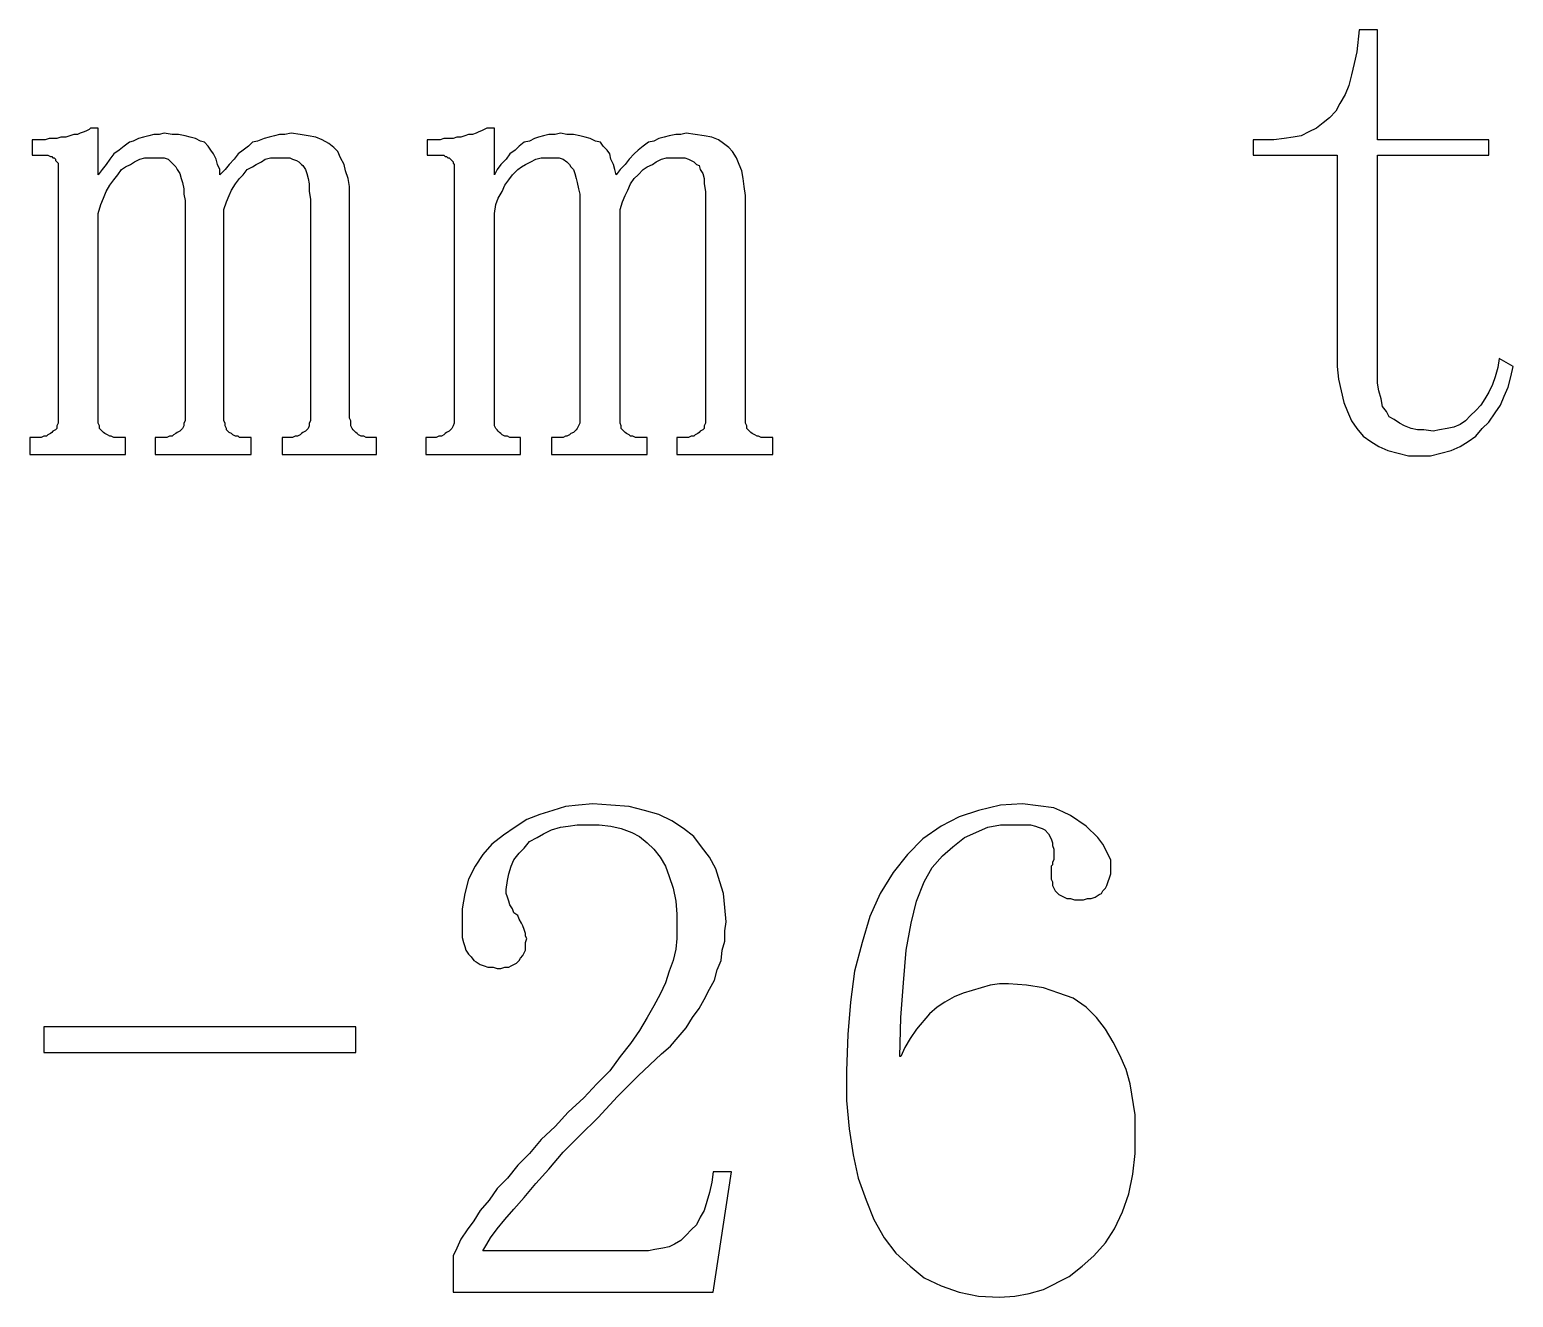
# Model space of a CAD drawing. Extents: x -171 to 209, y -140 to 140.
# Drawn here: x -99.7 to -88.24, y -108.62 to -98.83 of the extents above; entities that cross this region are included whole.
import ezdxf

# ---------------------------------------------------------------- set-up
doc = ezdxf.new("R2010")
doc.units = 0
doc.header["$MEASUREMENT"] = 0
doc.layers.get('0').update_dxf_attribs({"linetype": 'CONTINUOUS'})

msp = doc.modelspace()

# ---------------------------------------------------------------- linework, layer by layer
for points in [[(-89.29, -101.48), (-89.29, -101.4), (-89.29, -101.4), (-89.29, -99.8), (-89.29, -99.8), (-88.43, -99.8), (-88.43, -99.8), (-88.43, -99.68), (-88.43, -99.68), (-89.29, -99.68), (-89.29, -99.68), (-89.29, -98.83), (-89.29, -98.83), (-89.43, -98.83), (-89.43, -98.83), (-89.45, -99), (-89.45, -99), (-89.47, -99.09), (-89.47, -99.09), (-89.49, -99.18), (-89.49, -99.18), (-89.51, -99.26), (-89.51, -99.26), (-89.54, -99.33), (-89.54, -99.33), (-89.58, -99.4), (-89.58, -99.4), (-89.61, -99.46), (-89.61, -99.46), (-89.66, -99.51), (-89.66, -99.51), (-89.71, -99.55), (-89.71, -99.55), (-89.76, -99.59), (-89.76, -99.59), (-89.82, -99.62), (-89.82, -99.62), (-89.88, -99.65), (-89.88, -99.65), (-89.94, -99.66), (-89.94, -99.66), (-90.01, -99.67), (-90.01, -99.67), (-90.09, -99.68), (-90.09, -99.68), (-90.25, -99.68), (-90.25, -99.68), (-90.25, -99.8), (-90.25, -99.8), (-89.6, -99.8), (-89.6, -99.8), (-89.6, -101.32), (-89.6, -101.32), (-89.6, -101.43), (-89.6, -101.43), (-89.59, -101.53), (-89.59, -101.53), (-89.57, -101.62), (-89.57, -101.62), (-89.55, -101.71), (-89.55, -101.71), (-89.52, -101.78), (-89.52, -101.78), (-89.49, -101.85), (-89.49, -101.85), (-89.45, -101.91), (-89.45, -101.91), (-89.4, -101.97), (-89.4, -101.97), (-89.34, -102.01), (-89.34, -102.01), (-89.28, -102.05), (-89.28, -102.05), (-89.21, -102.08), (-89.21, -102.08), (-89.13, -102.1), (-89.13, -102.1), (-89.05, -102.12), (-89.05, -102.12), (-88.96, -102.12), (-88.96, -102.12), (-88.88, -102.12), (-88.88, -102.12), (-88.8, -102.1), (-88.8, -102.1), (-88.72, -102.08), (-88.72, -102.08), (-88.65, -102.05), (-88.65, -102.05), (-88.59, -102.01), (-88.59, -102.01), (-88.53, -101.97), (-88.53, -101.97), (-88.48, -101.91), (-88.48, -101.91), (-88.43, -101.86), (-88.43, -101.86), (-88.38, -101.79), (-88.38, -101.79), (-88.34, -101.73), (-88.34, -101.73), (-88.31, -101.66), (-88.31, -101.66), (-88.28, -101.59), (-88.28, -101.59), (-88.26, -101.51), (-88.26, -101.51), (-88.24, -101.43), (-88.24, -101.43), (-88.35, -101.37), (-88.35, -101.37), (-88.36, -101.44), (-88.36, -101.44), (-88.38, -101.51), (-88.38, -101.51), (-88.4, -101.57), (-88.4, -101.57), (-88.43, -101.63), (-88.43, -101.63), (-88.46, -101.68), (-88.46, -101.68), (-88.49, -101.73), (-88.49, -101.73), (-88.53, -101.77), (-88.53, -101.77), (-88.57, -101.81), (-88.57, -101.81), (-88.61, -101.85), (-88.61, -101.85), (-88.65, -101.88), (-88.65, -101.88), (-88.7, -101.9), (-88.7, -101.9), (-88.75, -101.91), (-88.75, -101.91), (-88.81, -101.92), (-88.81, -101.92), (-88.86, -101.93), (-88.86, -101.93), (-88.93, -101.92), (-88.93, -101.92), (-88.98, -101.92), (-88.98, -101.92), (-89.03, -101.91), (-89.03, -101.91), (-89.08, -101.89), (-89.08, -101.89), (-89.12, -101.87), (-89.12, -101.87), (-89.16, -101.84), (-89.16, -101.84), (-89.2, -101.82), (-89.2, -101.82), (-89.22, -101.78), (-89.22, -101.78), (-89.25, -101.74), (-89.25, -101.74), (-89.26, -101.68), (-89.26, -101.68), (-89.28, -101.62), (-89.28, -101.62), (-89.29, -101.56), (-89.29, -101.56), (-89.29, -101.48)], [(-99.58, -99.68), (-99.61, -99.68), (-99.61, -99.68), (-99.68, -99.68), (-99.68, -99.68), (-99.68, -99.8), (-99.68, -99.8), (-99.59, -99.8), (-99.59, -99.8), (-99.57, -99.8), (-99.57, -99.8), (-99.56, -99.8), (-99.56, -99.8), (-99.54, -99.81), (-99.54, -99.81), (-99.53, -99.81), (-99.53, -99.81), (-99.52, -99.82), (-99.52, -99.82), (-99.51, -99.82), (-99.51, -99.82), (-99.5, -99.83), (-99.5, -99.83), (-99.5, -99.84), (-99.5, -99.84), (-99.49, -99.85), (-99.49, -99.85), (-99.48, -99.86), (-99.48, -99.86), (-99.48, -99.87), (-99.48, -99.87), (-99.48, -99.89), (-99.48, -99.89), (-99.48, -99.91), (-99.48, -99.91), (-99.48, -99.93), (-99.48, -99.93), (-99.48, -101.83), (-99.48, -101.83), (-99.48, -101.85), (-99.48, -101.85), (-99.48, -101.87), (-99.48, -101.87), (-99.49, -101.89), (-99.49, -101.89), (-99.49, -101.91), (-99.49, -101.91), (-99.5, -101.92), (-99.5, -101.92), (-99.52, -101.93), (-99.52, -101.93), (-99.53, -101.94), (-99.53, -101.94), (-99.54, -101.95), (-99.54, -101.95), (-99.56, -101.96), (-99.56, -101.96), (-99.57, -101.97), (-99.57, -101.97), (-99.59, -101.97), (-99.59, -101.97), (-99.61, -101.98), (-99.61, -101.98), (-99.63, -101.98), (-99.63, -101.98), (-99.66, -101.98), (-99.66, -101.98), (-99.7, -101.98), (-99.7, -101.98), (-99.7, -102.11), (-99.7, -102.11), (-98.96, -102.11), (-98.96, -102.11), (-98.96, -101.98), (-98.96, -101.98), (-99, -101.98), (-99, -101.98), (-99.03, -101.98), (-99.03, -101.98), (-99.05, -101.98), (-99.05, -101.98), (-99.07, -101.97), (-99.07, -101.97), (-99.08, -101.97), (-99.08, -101.97), (-99.1, -101.96), (-99.1, -101.96), (-99.12, -101.95), (-99.12, -101.95), (-99.13, -101.94), (-99.13, -101.94), (-99.14, -101.93), (-99.14, -101.93), (-99.15, -101.92), (-99.15, -101.92), (-99.16, -101.91), (-99.16, -101.91), (-99.16, -101.89), (-99.16, -101.89), (-99.17, -101.87), (-99.17, -101.87), (-99.17, -101.85), (-99.17, -101.85), (-99.17, -101.83), (-99.17, -101.83), (-99.17, -100.25), (-99.17, -100.25), (-99.15, -100.18), (-99.15, -100.18), (-99.13, -100.13), (-99.13, -100.13), (-99.11, -100.08), (-99.11, -100.08), (-99.08, -100.03), (-99.08, -100.03), (-99.05, -99.99), (-99.05, -99.99), (-99.02, -99.95), (-99.02, -99.95), (-98.99, -99.91), (-98.99, -99.91), (-98.96, -99.89), (-98.96, -99.89), (-98.92, -99.87), (-98.92, -99.87), (-98.89, -99.85), (-98.89, -99.85), (-98.85, -99.83), (-98.85, -99.83), (-98.81, -99.82), (-98.81, -99.82), (-98.77, -99.82), (-98.77, -99.82), (-98.73, -99.82), (-98.73, -99.82), (-98.69, -99.82), (-98.69, -99.82), (-98.66, -99.82), (-98.66, -99.82), (-98.63, -99.83), (-98.63, -99.83), (-98.61, -99.85), (-98.61, -99.85), (-98.59, -99.87), (-98.59, -99.87), (-98.57, -99.89), (-98.57, -99.89), (-98.56, -99.91), (-98.56, -99.91), (-98.54, -99.94), (-98.54, -99.94), (-98.53, -99.98), (-98.53, -99.98), (-98.52, -100.01), (-98.52, -100.01), (-98.51, -100.06), (-98.51, -100.06), (-98.51, -100.1), (-98.51, -100.1), (-98.5, -100.15), (-98.5, -100.15), (-98.5, -100.2), (-98.5, -100.2), (-98.5, -101.83), (-98.5, -101.83), (-98.5, -101.85), (-98.5, -101.85), (-98.51, -101.87), (-98.51, -101.87), (-98.51, -101.89), (-98.51, -101.89), (-98.52, -101.91), (-98.52, -101.91), (-98.53, -101.92), (-98.53, -101.92), (-98.54, -101.93), (-98.54, -101.93), (-98.56, -101.94), (-98.56, -101.94), (-98.57, -101.95), (-98.57, -101.95), (-98.59, -101.96), (-98.59, -101.96), (-98.6, -101.97), (-98.6, -101.97), (-98.62, -101.97), (-98.62, -101.97), (-98.64, -101.98), (-98.64, -101.98), (-98.66, -101.98), (-98.66, -101.98), (-98.68, -101.98), (-98.68, -101.98), (-98.73, -101.98), (-98.73, -101.98), (-98.73, -102.11), (-98.73, -102.11), (-97.99, -102.11), (-97.99, -102.11), (-97.99, -101.98), (-97.99, -101.98), (-98.03, -101.98), (-98.03, -101.98), (-98.05, -101.98), (-98.05, -101.98), (-98.08, -101.98), (-98.08, -101.98), (-98.09, -101.97), (-98.09, -101.97), (-98.11, -101.97), (-98.11, -101.97), (-98.13, -101.96), (-98.13, -101.96), (-98.14, -101.95), (-98.14, -101.95), (-98.16, -101.94), (-98.16, -101.94), (-98.17, -101.93), (-98.17, -101.93), (-98.18, -101.92), (-98.18, -101.92), (-98.18, -101.91), (-98.18, -101.91), (-98.19, -101.89), (-98.19, -101.89), (-98.19, -101.87), (-98.19, -101.87), (-98.2, -101.85), (-98.2, -101.85), (-98.2, -101.83), (-98.2, -101.83), (-98.2, -100.22), (-98.2, -100.22), (-98.18, -100.16), (-98.18, -100.16), (-98.16, -100.11), (-98.16, -100.11), (-98.14, -100.07), (-98.14, -100.07), (-98.11, -100.02), (-98.11, -100.02), (-98.08, -99.98), (-98.08, -99.98), (-98.05, -99.95), (-98.05, -99.95), (-98.02, -99.91), (-98.02, -99.91), (-97.98, -99.89), (-97.98, -99.89), (-97.95, -99.87), (-97.95, -99.87), (-97.91, -99.85), (-97.91, -99.85), (-97.88, -99.83), (-97.88, -99.83), (-97.84, -99.82), (-97.84, -99.82), (-97.8, -99.82), (-97.8, -99.82), (-97.75, -99.82), (-97.75, -99.82), (-97.72, -99.82), (-97.72, -99.82), (-97.69, -99.82), (-97.69, -99.82), (-97.67, -99.83), (-97.67, -99.83), (-97.64, -99.84), (-97.64, -99.84), (-97.62, -99.85), (-97.62, -99.85), (-97.6, -99.87), (-97.6, -99.87), (-97.59, -99.88), (-97.59, -99.88), (-97.57, -99.91), (-97.57, -99.91), (-97.56, -99.94), (-97.56, -99.94), (-97.55, -99.98), (-97.55, -99.98), (-97.54, -100.02), (-97.54, -100.02), (-97.54, -100.08), (-97.54, -100.08), (-97.53, -100.14), (-97.53, -100.14), (-97.53, -100.2), (-97.53, -100.2), (-97.53, -101.83), (-97.53, -101.83), (-97.53, -101.85), (-97.53, -101.85), (-97.54, -101.87), (-97.54, -101.87), (-97.54, -101.89), (-97.54, -101.89), (-97.55, -101.91), (-97.55, -101.91), (-97.56, -101.92), (-97.56, -101.92), (-97.57, -101.93), (-97.57, -101.93), (-97.59, -101.94), (-97.59, -101.94), (-97.6, -101.95), (-97.6, -101.95), (-97.61, -101.96), (-97.61, -101.96), (-97.63, -101.97), (-97.63, -101.97), (-97.65, -101.97), (-97.65, -101.97), (-97.67, -101.98), (-97.67, -101.98), (-97.69, -101.98), (-97.69, -101.98), (-97.71, -101.98), (-97.71, -101.98), (-97.75, -101.98), (-97.75, -101.98), (-97.75, -102.11), (-97.75, -102.11), (-97.02, -102.11), (-97.02, -102.11), (-97.02, -101.98), (-97.02, -101.98), (-97.06, -101.98), (-97.06, -101.98), (-97.08, -101.98), (-97.08, -101.98), (-97.1, -101.98), (-97.1, -101.98), (-97.12, -101.97), (-97.12, -101.97), (-97.14, -101.97), (-97.14, -101.97), (-97.16, -101.96), (-97.16, -101.96), (-97.17, -101.95), (-97.17, -101.95), (-97.18, -101.94), (-97.18, -101.94), (-97.19, -101.93), (-97.19, -101.93), (-97.2, -101.92), (-97.2, -101.92), (-97.21, -101.91), (-97.21, -101.91), (-97.22, -101.89), (-97.22, -101.89), (-97.22, -101.87), (-97.22, -101.87), (-97.22, -101.85), (-97.22, -101.85), (-97.23, -101.83), (-97.23, -101.83), (-97.23, -100.18), (-97.23, -100.18), (-97.23, -100.11), (-97.23, -100.11), (-97.23, -100.04), (-97.23, -100.04), (-97.24, -99.98), (-97.24, -99.98), (-97.26, -99.92), (-97.26, -99.92), (-97.27, -99.87), (-97.27, -99.87), (-97.3, -99.82), (-97.3, -99.82), (-97.32, -99.77), (-97.32, -99.77), (-97.35, -99.74), (-97.35, -99.74), (-97.39, -99.71), (-97.39, -99.71), (-97.44, -99.68), (-97.44, -99.68), (-97.49, -99.66), (-97.49, -99.66), (-97.55, -99.65), (-97.55, -99.65), (-97.61, -99.64), (-97.61, -99.64), (-97.68, -99.63), (-97.68, -99.63), (-97.73, -99.64), (-97.73, -99.64), (-97.77, -99.64), (-97.77, -99.64), (-97.81, -99.65), (-97.81, -99.65), (-97.85, -99.66), (-97.85, -99.66), (-97.89, -99.67), (-97.89, -99.67), (-97.94, -99.69), (-97.94, -99.69), (-97.98, -99.7), (-97.98, -99.7), (-98.01, -99.73), (-98.01, -99.73), (-98.05, -99.76), (-98.05, -99.76), (-98.09, -99.79), (-98.09, -99.79), (-98.12, -99.83), (-98.12, -99.83), (-98.16, -99.87), (-98.16, -99.87), (-98.19, -99.91), (-98.19, -99.91), (-98.23, -99.95), (-98.23, -99.95), (-98.23, -99.91), (-98.23, -99.91), (-98.25, -99.87), (-98.25, -99.87), (-98.26, -99.83), (-98.26, -99.83), (-98.28, -99.79), (-98.28, -99.79), (-98.3, -99.76), (-98.3, -99.76), (-98.32, -99.73), (-98.32, -99.73), (-98.35, -99.7), (-98.35, -99.7), (-98.38, -99.69), (-98.38, -99.69), (-98.42, -99.67), (-98.42, -99.67), (-98.46, -99.66), (-98.46, -99.66), (-98.5, -99.65), (-98.5, -99.65), (-98.55, -99.64), (-98.55, -99.64), (-98.6, -99.64), (-98.6, -99.64), (-98.66, -99.63), (-98.66, -99.63), (-98.7, -99.64), (-98.7, -99.64), (-98.74, -99.64), (-98.74, -99.64), (-98.78, -99.65), (-98.78, -99.65), (-98.82, -99.66), (-98.82, -99.66), (-98.86, -99.67), (-98.86, -99.67), (-98.9, -99.69), (-98.9, -99.69), (-98.93, -99.7), (-98.93, -99.7), (-98.97, -99.73), (-98.97, -99.73), (-99.01, -99.76), (-99.01, -99.76), (-99.05, -99.79), (-99.05, -99.79), (-99.08, -99.83), (-99.08, -99.83), (-99.11, -99.87), (-99.11, -99.87), (-99.14, -99.91), (-99.14, -99.91), (-99.17, -99.95), (-99.17, -99.95), (-99.17, -99.59), (-99.17, -99.59), (-99.23, -99.59), (-99.23, -99.59), (-99.24, -99.6), (-99.24, -99.6), (-99.26, -99.61), (-99.26, -99.61), (-99.28, -99.62), (-99.28, -99.62), (-99.31, -99.63), (-99.31, -99.63), (-99.33, -99.64), (-99.33, -99.64), (-99.36, -99.64), (-99.36, -99.64), (-99.39, -99.65), (-99.39, -99.65), (-99.42, -99.66), (-99.42, -99.66), (-99.46, -99.66), (-99.46, -99.66), (-99.49, -99.67), (-99.49, -99.67), (-99.52, -99.67), (-99.52, -99.67), (-99.55, -99.67), (-99.55, -99.67), (-99.58, -99.68)], [(-96.53, -99.68), (-96.56, -99.68), (-96.56, -99.68), (-96.63, -99.68), (-96.63, -99.68), (-96.63, -99.8), (-96.63, -99.8), (-96.53, -99.8), (-96.53, -99.8), (-96.52, -99.8), (-96.52, -99.8), (-96.5, -99.8), (-96.5, -99.8), (-96.49, -99.81), (-96.49, -99.81), (-96.48, -99.81), (-96.48, -99.81), (-96.47, -99.82), (-96.47, -99.82), (-96.46, -99.82), (-96.46, -99.82), (-96.45, -99.83), (-96.45, -99.83), (-96.44, -99.84), (-96.44, -99.84), (-96.43, -99.85), (-96.43, -99.85), (-96.43, -99.86), (-96.43, -99.86), (-96.42, -99.87), (-96.42, -99.87), (-96.42, -99.89), (-96.42, -99.89), (-96.42, -99.91), (-96.42, -99.91), (-96.42, -99.93), (-96.42, -99.93), (-96.42, -101.83), (-96.42, -101.83), (-96.42, -101.85), (-96.42, -101.85), (-96.42, -101.87), (-96.42, -101.87), (-96.43, -101.89), (-96.43, -101.89), (-96.44, -101.91), (-96.44, -101.91), (-96.45, -101.92), (-96.45, -101.92), (-96.46, -101.93), (-96.46, -101.93), (-96.48, -101.94), (-96.48, -101.94), (-96.49, -101.95), (-96.49, -101.95), (-96.5, -101.96), (-96.5, -101.96), (-96.52, -101.97), (-96.52, -101.97), (-96.54, -101.97), (-96.54, -101.97), (-96.56, -101.98), (-96.56, -101.98), (-96.58, -101.98), (-96.58, -101.98), (-96.6, -101.98), (-96.6, -101.98), (-96.64, -101.98), (-96.64, -101.98), (-96.64, -102.11), (-96.64, -102.11), (-95.91, -102.11), (-95.91, -102.11), (-95.91, -101.98), (-95.91, -101.98), (-95.95, -101.98), (-95.95, -101.98), (-95.97, -101.98), (-95.97, -101.98), (-95.99, -101.98), (-95.99, -101.98), (-96.01, -101.97), (-96.01, -101.97), (-96.03, -101.97), (-96.03, -101.97), (-96.05, -101.96), (-96.05, -101.96), (-96.06, -101.95), (-96.06, -101.95), (-96.07, -101.94), (-96.07, -101.94), (-96.08, -101.93), (-96.08, -101.93), (-96.09, -101.92), (-96.09, -101.92), (-96.1, -101.91), (-96.1, -101.91), (-96.11, -101.89), (-96.11, -101.89), (-96.11, -101.87), (-96.11, -101.87), (-96.11, -101.85), (-96.11, -101.85), (-96.11, -101.83), (-96.11, -101.83), (-96.11, -100.25), (-96.11, -100.25), (-96.1, -100.18), (-96.1, -100.18), (-96.08, -100.13), (-96.08, -100.13), (-96.05, -100.08), (-96.05, -100.08), (-96.03, -100.03), (-96.03, -100.03), (-96, -99.99), (-96, -99.99), (-95.97, -99.95), (-95.97, -99.95), (-95.93, -99.91), (-95.93, -99.91), (-95.9, -99.89), (-95.9, -99.89), (-95.87, -99.87), (-95.87, -99.87), (-95.83, -99.85), (-95.83, -99.85), (-95.79, -99.83), (-95.79, -99.83), (-95.75, -99.82), (-95.75, -99.82), (-95.71, -99.82), (-95.71, -99.82), (-95.67, -99.82), (-95.67, -99.82), (-95.64, -99.82), (-95.64, -99.82), (-95.61, -99.82), (-95.61, -99.82), (-95.58, -99.83), (-95.58, -99.83), (-95.55, -99.85), (-95.55, -99.85), (-95.53, -99.87), (-95.53, -99.87), (-95.52, -99.89), (-95.52, -99.89), (-95.5, -99.91), (-95.5, -99.91), (-95.49, -99.94), (-95.49, -99.94), (-95.48, -99.98), (-95.48, -99.98), (-95.47, -100.01), (-95.47, -100.01), (-95.46, -100.06), (-95.46, -100.06), (-95.45, -100.1), (-95.45, -100.1), (-95.45, -100.15), (-95.45, -100.15), (-95.45, -100.2), (-95.45, -100.2), (-95.45, -101.83), (-95.45, -101.83), (-95.45, -101.85), (-95.45, -101.85), (-95.45, -101.87), (-95.45, -101.87), (-95.46, -101.89), (-95.46, -101.89), (-95.47, -101.91), (-95.47, -101.91), (-95.48, -101.92), (-95.48, -101.92), (-95.49, -101.93), (-95.49, -101.93), (-95.5, -101.94), (-95.5, -101.94), (-95.52, -101.95), (-95.52, -101.95), (-95.53, -101.96), (-95.53, -101.96), (-95.55, -101.97), (-95.55, -101.97), (-95.56, -101.97), (-95.56, -101.97), (-95.58, -101.98), (-95.58, -101.98), (-95.61, -101.98), (-95.61, -101.98), (-95.63, -101.98), (-95.63, -101.98), (-95.67, -101.98), (-95.67, -101.98), (-95.67, -102.11), (-95.67, -102.11), (-94.93, -102.11), (-94.93, -102.11), (-94.93, -101.98), (-94.93, -101.98), (-94.98, -101.98), (-94.98, -101.98), (-95, -101.98), (-95, -101.98), (-95.02, -101.98), (-95.02, -101.98), (-95.04, -101.97), (-95.04, -101.97), (-95.06, -101.97), (-95.06, -101.97), (-95.07, -101.96), (-95.07, -101.96), (-95.09, -101.95), (-95.09, -101.95), (-95.1, -101.94), (-95.1, -101.94), (-95.11, -101.93), (-95.11, -101.93), (-95.12, -101.92), (-95.12, -101.92), (-95.13, -101.91), (-95.13, -101.91), (-95.13, -101.89), (-95.13, -101.89), (-95.14, -101.87), (-95.14, -101.87), (-95.14, -101.85), (-95.14, -101.85), (-95.14, -101.83), (-95.14, -101.83), (-95.14, -100.22), (-95.14, -100.22), (-95.12, -100.16), (-95.12, -100.16), (-95.1, -100.11), (-95.1, -100.11), (-95.08, -100.07), (-95.08, -100.07), (-95.06, -100.02), (-95.06, -100.02), (-95.03, -99.98), (-95.03, -99.98), (-95, -99.95), (-95, -99.95), (-94.96, -99.91), (-94.96, -99.91), (-94.93, -99.89), (-94.93, -99.89), (-94.89, -99.87), (-94.89, -99.87), (-94.86, -99.85), (-94.86, -99.85), (-94.82, -99.83), (-94.82, -99.83), (-94.78, -99.82), (-94.78, -99.82), (-94.74, -99.82), (-94.74, -99.82), (-94.7, -99.82), (-94.7, -99.82), (-94.67, -99.82), (-94.67, -99.82), (-94.64, -99.82), (-94.64, -99.82), (-94.61, -99.83), (-94.61, -99.83), (-94.59, -99.84), (-94.59, -99.84), (-94.57, -99.85), (-94.57, -99.85), (-94.55, -99.87), (-94.55, -99.87), (-94.53, -99.88), (-94.53, -99.88), (-94.52, -99.91), (-94.52, -99.91), (-94.5, -99.94), (-94.5, -99.94), (-94.49, -99.98), (-94.49, -99.98), (-94.49, -100.02), (-94.49, -100.02), (-94.48, -100.08), (-94.48, -100.08), (-94.48, -100.14), (-94.48, -100.14), (-94.48, -100.2), (-94.48, -100.2), (-94.48, -101.83), (-94.48, -101.83), (-94.48, -101.85), (-94.48, -101.85), (-94.48, -101.87), (-94.48, -101.87), (-94.49, -101.89), (-94.49, -101.89), (-94.49, -101.91), (-94.49, -101.91), (-94.5, -101.92), (-94.5, -101.92), (-94.52, -101.93), (-94.52, -101.93), (-94.53, -101.94), (-94.53, -101.94), (-94.54, -101.95), (-94.54, -101.95), (-94.56, -101.96), (-94.56, -101.96), (-94.57, -101.97), (-94.57, -101.97), (-94.59, -101.97), (-94.59, -101.97), (-94.61, -101.98), (-94.61, -101.98), (-94.63, -101.98), (-94.63, -101.98), (-94.66, -101.98), (-94.66, -101.98), (-94.7, -101.98), (-94.7, -101.98), (-94.7, -102.11), (-94.7, -102.11), (-93.96, -102.11), (-93.96, -102.11), (-93.96, -101.98), (-93.96, -101.98), (-94, -101.98), (-94, -101.98), (-94.03, -101.98), (-94.03, -101.98), (-94.05, -101.98), (-94.05, -101.98), (-94.07, -101.97), (-94.07, -101.97), (-94.08, -101.97), (-94.08, -101.97), (-94.1, -101.96), (-94.1, -101.96), (-94.12, -101.95), (-94.12, -101.95), (-94.13, -101.94), (-94.13, -101.94), (-94.14, -101.93), (-94.14, -101.93), (-94.15, -101.92), (-94.15, -101.92), (-94.16, -101.91), (-94.16, -101.91), (-94.16, -101.89), (-94.16, -101.89), (-94.17, -101.87), (-94.17, -101.87), (-94.17, -101.85), (-94.17, -101.85), (-94.17, -101.83), (-94.17, -101.83), (-94.17, -100.18), (-94.17, -100.18), (-94.17, -100.11), (-94.17, -100.11), (-94.18, -100.04), (-94.18, -100.04), (-94.19, -99.98), (-94.19, -99.98), (-94.2, -99.92), (-94.2, -99.92), (-94.22, -99.87), (-94.22, -99.87), (-94.24, -99.82), (-94.24, -99.82), (-94.27, -99.77), (-94.27, -99.77), (-94.3, -99.74), (-94.3, -99.74), (-94.34, -99.71), (-94.34, -99.71), (-94.38, -99.68), (-94.38, -99.68), (-94.43, -99.66), (-94.43, -99.66), (-94.49, -99.65), (-94.49, -99.65), (-94.56, -99.64), (-94.56, -99.64), (-94.63, -99.63), (-94.63, -99.63), (-94.67, -99.64), (-94.67, -99.64), (-94.71, -99.64), (-94.71, -99.64), (-94.76, -99.65), (-94.76, -99.65), (-94.8, -99.66), (-94.8, -99.66), (-94.84, -99.67), (-94.84, -99.67), (-94.88, -99.69), (-94.88, -99.69), (-94.92, -99.7), (-94.92, -99.7), (-94.96, -99.73), (-94.96, -99.73), (-95, -99.76), (-95, -99.76), (-95.03, -99.79), (-95.03, -99.79), (-95.07, -99.83), (-95.07, -99.83), (-95.1, -99.87), (-95.1, -99.87), (-95.14, -99.91), (-95.14, -99.91), (-95.17, -99.95), (-95.17, -99.95), (-95.18, -99.91), (-95.18, -99.91), (-95.19, -99.87), (-95.19, -99.87), (-95.21, -99.83), (-95.21, -99.83), (-95.22, -99.79), (-95.22, -99.79), (-95.24, -99.76), (-95.24, -99.76), (-95.27, -99.73), (-95.27, -99.73), (-95.29, -99.7), (-95.29, -99.7), (-95.33, -99.69), (-95.33, -99.69), (-95.37, -99.67), (-95.37, -99.67), (-95.41, -99.66), (-95.41, -99.66), (-95.45, -99.65), (-95.45, -99.65), (-95.5, -99.64), (-95.5, -99.64), (-95.55, -99.64), (-95.55, -99.64), (-95.6, -99.63), (-95.6, -99.63), (-95.64, -99.64), (-95.64, -99.64), (-95.69, -99.64), (-95.69, -99.64), (-95.73, -99.65), (-95.73, -99.65), (-95.77, -99.66), (-95.77, -99.66), (-95.8, -99.67), (-95.8, -99.67), (-95.84, -99.69), (-95.84, -99.69), (-95.88, -99.7), (-95.88, -99.7), (-95.92, -99.73), (-95.92, -99.73), (-95.95, -99.76), (-95.95, -99.76), (-95.99, -99.79), (-95.99, -99.79), (-96.02, -99.83), (-96.02, -99.83), (-96.06, -99.87), (-96.06, -99.87), (-96.09, -99.91), (-96.09, -99.91), (-96.11, -99.95), (-96.11, -99.95), (-96.11, -99.59), (-96.11, -99.59), (-96.17, -99.59), (-96.17, -99.59), (-96.19, -99.6), (-96.19, -99.6), (-96.21, -99.61), (-96.21, -99.61), (-96.23, -99.62), (-96.23, -99.62), (-96.25, -99.63), (-96.25, -99.63), (-96.28, -99.64), (-96.28, -99.64), (-96.31, -99.64), (-96.31, -99.64), (-96.34, -99.65), (-96.34, -99.65), (-96.37, -99.66), (-96.37, -99.66), (-96.4, -99.66), (-96.4, -99.66), (-96.43, -99.67), (-96.43, -99.67), (-96.46, -99.67), (-96.46, -99.67), (-96.5, -99.67), (-96.5, -99.67), (-96.53, -99.68)], [(-94.7, -105.66), (-94.7, -105.77), (-94.7, -105.77), (-94.7, -105.85), (-94.7, -105.85), (-94.71, -105.93), (-94.71, -105.93), (-94.73, -106.02), (-94.73, -106.02), (-94.76, -106.1), (-94.76, -106.1), (-94.79, -106.19), (-94.79, -106.19), (-94.83, -106.28), (-94.83, -106.28), (-94.88, -106.37), (-94.88, -106.37), (-94.93, -106.46), (-94.93, -106.46), (-94.99, -106.56), (-94.99, -106.56), (-95.06, -106.66), (-95.06, -106.66), (-95.14, -106.76), (-95.14, -106.76), (-95.22, -106.87), (-95.22, -106.87), (-95.32, -106.97), (-95.32, -106.97), (-95.42, -107.08), (-95.42, -107.08), (-95.54, -107.19), (-95.54, -107.19), (-95.64, -107.3), (-95.64, -107.3), (-95.75, -107.4), (-95.75, -107.4), (-95.84, -107.51), (-95.84, -107.51), (-95.93, -107.6), (-95.93, -107.6), (-96.01, -107.7), (-96.01, -107.7), (-96.09, -107.78), (-96.09, -107.78), (-96.15, -107.87), (-96.15, -107.87), (-96.22, -107.95), (-96.22, -107.95), (-96.27, -108.03), (-96.27, -108.03), (-96.32, -108.1), (-96.32, -108.1), (-96.37, -108.17), (-96.37, -108.17), (-96.4, -108.24), (-96.4, -108.24), (-96.43, -108.3), (-96.43, -108.3), (-96.43, -108.58), (-96.43, -108.58), (-94.42, -108.58), (-94.42, -108.58), (-94.28, -107.65), (-94.28, -107.65), (-94.42, -107.65), (-94.42, -107.65), (-94.43, -107.73), (-94.43, -107.73), (-94.45, -107.81), (-94.45, -107.81), (-94.47, -107.88), (-94.47, -107.88), (-94.49, -107.95), (-94.49, -107.95), (-94.52, -108), (-94.52, -108), (-94.55, -108.06), (-94.55, -108.06), (-94.59, -108.1), (-94.59, -108.1), (-94.63, -108.14), (-94.63, -108.14), (-94.67, -108.18), (-94.67, -108.18), (-94.72, -108.21), (-94.72, -108.21), (-94.76, -108.23), (-94.76, -108.23), (-94.81, -108.24), (-94.81, -108.24), (-94.87, -108.25), (-94.87, -108.25), (-94.92, -108.26), (-94.92, -108.26), (-96.2, -108.26), (-96.2, -108.26), (-96.17, -108.21), (-96.17, -108.21), (-96.14, -108.16), (-96.14, -108.16), (-96.09, -108.09), (-96.09, -108.09), (-96.03, -108.02), (-96.03, -108.02), (-95.96, -107.94), (-95.96, -107.94), (-95.88, -107.85), (-95.88, -107.85), (-95.79, -107.74), (-95.79, -107.74), (-95.69, -107.63), (-95.69, -107.63), (-95.58, -107.5), (-95.58, -107.5), (-95.45, -107.37), (-95.45, -107.37), (-95.31, -107.23), (-95.31, -107.23), (-95.16, -107.07), (-95.16, -107.07), (-95, -106.91), (-95, -106.91), (-94.82, -106.74), (-94.82, -106.74), (-94.75, -106.68), (-94.75, -106.68), (-94.69, -106.61), (-94.69, -106.61), (-94.63, -106.54), (-94.63, -106.54), (-94.58, -106.46), (-94.58, -106.46), (-94.53, -106.39), (-94.53, -106.39), (-94.49, -106.32), (-94.49, -106.32), (-94.45, -106.24), (-94.45, -106.24), (-94.41, -106.17), (-94.41, -106.17), (-94.39, -106.09), (-94.39, -106.09), (-94.36, -106.02), (-94.36, -106.02), (-94.35, -105.94), (-94.35, -105.94), (-94.33, -105.87), (-94.33, -105.87), (-94.33, -105.79), (-94.33, -105.79), (-94.32, -105.72), (-94.32, -105.72), (-94.33, -105.61), (-94.33, -105.61), (-94.34, -105.5), (-94.34, -105.5), (-94.37, -105.41), (-94.37, -105.41), (-94.4, -105.31), (-94.4, -105.31), (-94.45, -105.22), (-94.45, -105.22), (-94.51, -105.14), (-94.51, -105.14), (-94.57, -105.06), (-94.57, -105.06), (-94.65, -105), (-94.65, -105), (-94.74, -104.94), (-94.74, -104.94), (-94.84, -104.89), (-94.84, -104.89), (-94.95, -104.86), (-94.95, -104.86), (-95.07, -104.83), (-95.07, -104.83), (-95.21, -104.82), (-95.21, -104.82), (-95.35, -104.81), (-95.35, -104.81), (-95.46, -104.82), (-95.46, -104.82), (-95.56, -104.83), (-95.56, -104.83), (-95.66, -104.86), (-95.66, -104.86), (-95.76, -104.89), (-95.76, -104.89), (-95.86, -104.93), (-95.86, -104.93), (-95.95, -104.99), (-95.95, -104.99), (-96.04, -105.05), (-96.04, -105.05), (-96.13, -105.12), (-96.13, -105.12), (-96.2, -105.2), (-96.2, -105.2), (-96.26, -105.29), (-96.26, -105.29), (-96.31, -105.39), (-96.31, -105.39), (-96.34, -105.5), (-96.34, -105.5), (-96.36, -105.62), (-96.36, -105.62), (-96.36, -105.74), (-96.36, -105.74), (-96.36, -105.79), (-96.36, -105.79), (-96.36, -105.84), (-96.36, -105.84), (-96.35, -105.88), (-96.35, -105.88), (-96.34, -105.91), (-96.34, -105.91), (-96.33, -105.94), (-96.33, -105.94), (-96.31, -105.97), (-96.31, -105.97), (-96.29, -105.99), (-96.29, -105.99), (-96.27, -106.02), (-96.27, -106.02), (-96.25, -106.03), (-96.25, -106.03), (-96.22, -106.05), (-96.22, -106.05), (-96.19, -106.06), (-96.19, -106.06), (-96.16, -106.07), (-96.16, -106.07), (-96.12, -106.07), (-96.12, -106.07), (-96.09, -106.08), (-96.09, -106.08), (-96.06, -106.08), (-96.06, -106.08), (-96.03, -106.07), (-96.03, -106.07), (-96, -106.07), (-96, -106.07), (-95.98, -106.06), (-95.98, -106.06), (-95.96, -106.05), (-95.96, -106.05), (-95.94, -106.04), (-95.94, -106.04), (-95.92, -106.02), (-95.92, -106.02), (-95.91, -106), (-95.91, -106), (-95.89, -105.98), (-95.89, -105.98), (-95.88, -105.96), (-95.88, -105.96), (-95.87, -105.94), (-95.87, -105.94), (-95.87, -105.91), (-95.87, -105.91), (-95.87, -105.88), (-95.87, -105.88), (-95.86, -105.85), (-95.86, -105.85), (-95.87, -105.83), (-95.87, -105.83), (-95.87, -105.81), (-95.87, -105.81), (-95.88, -105.78), (-95.88, -105.78), (-95.89, -105.75), (-95.89, -105.75), (-95.9, -105.73), (-95.9, -105.73), (-95.92, -105.7), (-95.92, -105.7), (-95.93, -105.67), (-95.93, -105.67), (-95.96, -105.65), (-95.96, -105.65), (-95.97, -105.62), (-95.97, -105.62), (-95.99, -105.59), (-95.99, -105.59), (-96, -105.56), (-96, -105.56), (-96.01, -105.53), (-96.01, -105.53), (-96.02, -105.5), (-96.02, -105.5), (-96.02, -105.47), (-96.02, -105.47), (-96.01, -105.4), (-96.01, -105.4), (-96, -105.35), (-96, -105.35), (-95.98, -105.29), (-95.98, -105.29), (-95.96, -105.24), (-95.96, -105.24), (-95.92, -105.19), (-95.92, -105.19), (-95.88, -105.15), (-95.88, -105.15), (-95.84, -105.1), (-95.84, -105.1), (-95.78, -105.07), (-95.78, -105.07), (-95.73, -105.04), (-95.73, -105.04), (-95.67, -105.01), (-95.67, -105.01), (-95.6, -104.99), (-95.6, -104.99), (-95.54, -104.98), (-95.54, -104.98), (-95.47, -104.97), (-95.47, -104.97), (-95.39, -104.97), (-95.39, -104.97), (-95.3, -104.97), (-95.3, -104.97), (-95.21, -104.98), (-95.21, -104.98), (-95.13, -105), (-95.13, -105), (-95.05, -105.03), (-95.05, -105.03), (-94.99, -105.06), (-94.99, -105.06), (-94.93, -105.11), (-94.93, -105.11), (-94.88, -105.16), (-94.88, -105.16), (-94.83, -105.22), (-94.83, -105.22), (-94.79, -105.29), (-94.79, -105.29), (-94.76, -105.37), (-94.76, -105.37), (-94.73, -105.46), (-94.73, -105.46), (-94.71, -105.56), (-94.71, -105.56), (-94.7, -105.66)], [(-92.03, -104.81), (-92.2, -104.82), (-92.2, -104.82), (-92.37, -104.86), (-92.37, -104.86), (-92.52, -104.91), (-92.52, -104.91), (-92.66, -104.98), (-92.66, -104.98), (-92.8, -105.08), (-92.8, -105.08), (-92.92, -105.2), (-92.92, -105.2), (-93.03, -105.34), (-93.03, -105.34), (-93.13, -105.5), (-93.13, -105.5), (-93.21, -105.68), (-93.21, -105.68), (-93.27, -105.88), (-93.27, -105.88), (-93.33, -106.1), (-93.33, -106.1), (-93.36, -106.34), (-93.36, -106.34), (-93.38, -106.59), (-93.38, -106.59), (-93.39, -106.87), (-93.39, -106.87), (-93.39, -107.1), (-93.39, -107.1), (-93.37, -107.32), (-93.37, -107.32), (-93.34, -107.52), (-93.34, -107.52), (-93.3, -107.7), (-93.3, -107.7), (-93.24, -107.87), (-93.24, -107.87), (-93.18, -108.02), (-93.18, -108.02), (-93.1, -108.16), (-93.1, -108.16), (-93.01, -108.28), (-93.01, -108.28), (-92.9, -108.38), (-92.9, -108.38), (-92.79, -108.47), (-92.79, -108.47), (-92.66, -108.53), (-92.66, -108.53), (-92.52, -108.58), (-92.52, -108.58), (-92.37, -108.61), (-92.37, -108.61), (-92.21, -108.62), (-92.21, -108.62), (-92.09, -108.61), (-92.09, -108.61), (-91.98, -108.59), (-91.98, -108.59), (-91.87, -108.56), (-91.87, -108.56), (-91.67, -108.46), (-91.67, -108.46), (-91.57, -108.38), (-91.57, -108.38), (-91.48, -108.3), (-91.48, -108.3), (-91.39, -108.2), (-91.39, -108.2), (-91.32, -108.09), (-91.32, -108.09), (-91.26, -107.96), (-91.26, -107.96), (-91.21, -107.82), (-91.21, -107.82), (-91.18, -107.67), (-91.18, -107.67), (-91.16, -107.51), (-91.16, -107.51), (-91.16, -107.21), (-91.16, -107.21), (-91.2, -106.97), (-91.2, -106.97), (-91.23, -106.86), (-91.23, -106.86), (-91.28, -106.75), (-91.28, -106.75), (-91.33, -106.65), (-91.33, -106.65), (-91.39, -106.55), (-91.39, -106.55), (-91.46, -106.46), (-91.46, -106.46), (-91.54, -106.38), (-91.54, -106.38), (-91.64, -106.31), (-91.64, -106.31), (-91.75, -106.27), (-91.75, -106.27), (-91.87, -106.23), (-91.87, -106.23), (-92, -106.21), (-92, -106.21), (-92.14, -106.2), (-92.14, -106.2), (-92.21, -106.2), (-92.21, -106.2), (-92.28, -106.21), (-92.28, -106.21), (-92.49, -106.27), (-92.49, -106.27), (-92.56, -106.3), (-92.56, -106.3), (-92.63, -106.34), (-92.63, -106.34), (-92.69, -106.38), (-92.69, -106.38), (-92.75, -106.43), (-92.75, -106.43), (-92.85, -106.55), (-92.85, -106.55), (-92.9, -106.62), (-92.9, -106.62), (-92.94, -106.69), (-92.94, -106.69), (-92.97, -106.76), (-92.97, -106.76), (-92.98, -106.76), (-92.98, -106.76), (-92.97, -106.46), (-92.97, -106.46), (-92.95, -106.19), (-92.95, -106.19), (-92.93, -105.94), (-92.93, -105.94), (-92.89, -105.73), (-92.89, -105.73), (-92.85, -105.56), (-92.85, -105.56), (-92.79, -105.41), (-92.79, -105.41), (-92.73, -105.3), (-92.73, -105.3), (-92.65, -105.21), (-92.65, -105.21), (-92.57, -105.14), (-92.57, -105.14), (-92.48, -105.07), (-92.48, -105.07), (-92.3, -104.99), (-92.3, -104.99), (-92.2, -104.97), (-92.2, -104.97), (-91.97, -104.97), (-91.97, -104.97), (-91.93, -104.98), (-91.93, -104.98), (-91.91, -104.99), (-91.91, -104.99), (-91.88, -105), (-91.88, -105), (-91.86, -105.01), (-91.86, -105.01), (-91.83, -105.04), (-91.83, -105.04), (-91.81, -105.08), (-91.81, -105.08), (-91.8, -105.11), (-91.8, -105.11), (-91.8, -105.13), (-91.8, -105.13), (-91.79, -105.16), (-91.79, -105.16), (-91.79, -105.24), (-91.79, -105.24), (-91.8, -105.26), (-91.8, -105.26), (-91.8, -105.28), (-91.8, -105.28), (-91.81, -105.29), (-91.81, -105.29), (-91.81, -105.39), (-91.81, -105.39), (-91.8, -105.41), (-91.8, -105.41), (-91.8, -105.44), (-91.8, -105.44), (-91.78, -105.48), (-91.78, -105.48), (-91.75, -105.51), (-91.75, -105.51), (-91.69, -105.54), (-91.69, -105.54), (-91.66, -105.54), (-91.66, -105.54), (-91.63, -105.55), (-91.63, -105.55), (-91.56, -105.55), (-91.56, -105.55), (-91.53, -105.54), (-91.53, -105.54), (-91.5, -105.54), (-91.5, -105.54), (-91.47, -105.53), (-91.47, -105.53), (-91.44, -105.51), (-91.44, -105.51), (-91.42, -105.5), (-91.42, -105.5), (-91.41, -105.48), (-91.41, -105.48), (-91.39, -105.46), (-91.39, -105.46), (-91.38, -105.44), (-91.38, -105.44), (-91.35, -105.35), (-91.35, -105.35), (-91.35, -105.24), (-91.35, -105.24), (-91.41, -105.12), (-91.41, -105.12), (-91.45, -105.07), (-91.45, -105.07), (-91.54, -104.98), (-91.54, -104.98), (-91.66, -104.9), (-91.66, -104.9), (-91.72, -104.87), (-91.72, -104.87), (-91.79, -104.84), (-91.79, -104.84), (-92.03, -104.81)], [(-99.59, -106.53), (-99.59, -106.73), (-99.59, -106.73), (-97.18, -106.73), (-97.18, -106.73), (-97.18, -106.53), (-97.18, -106.53), (-99.59, -106.53)]]:
    msp.add_lwpolyline(points)

doc.saveas('drawing.dxf')
